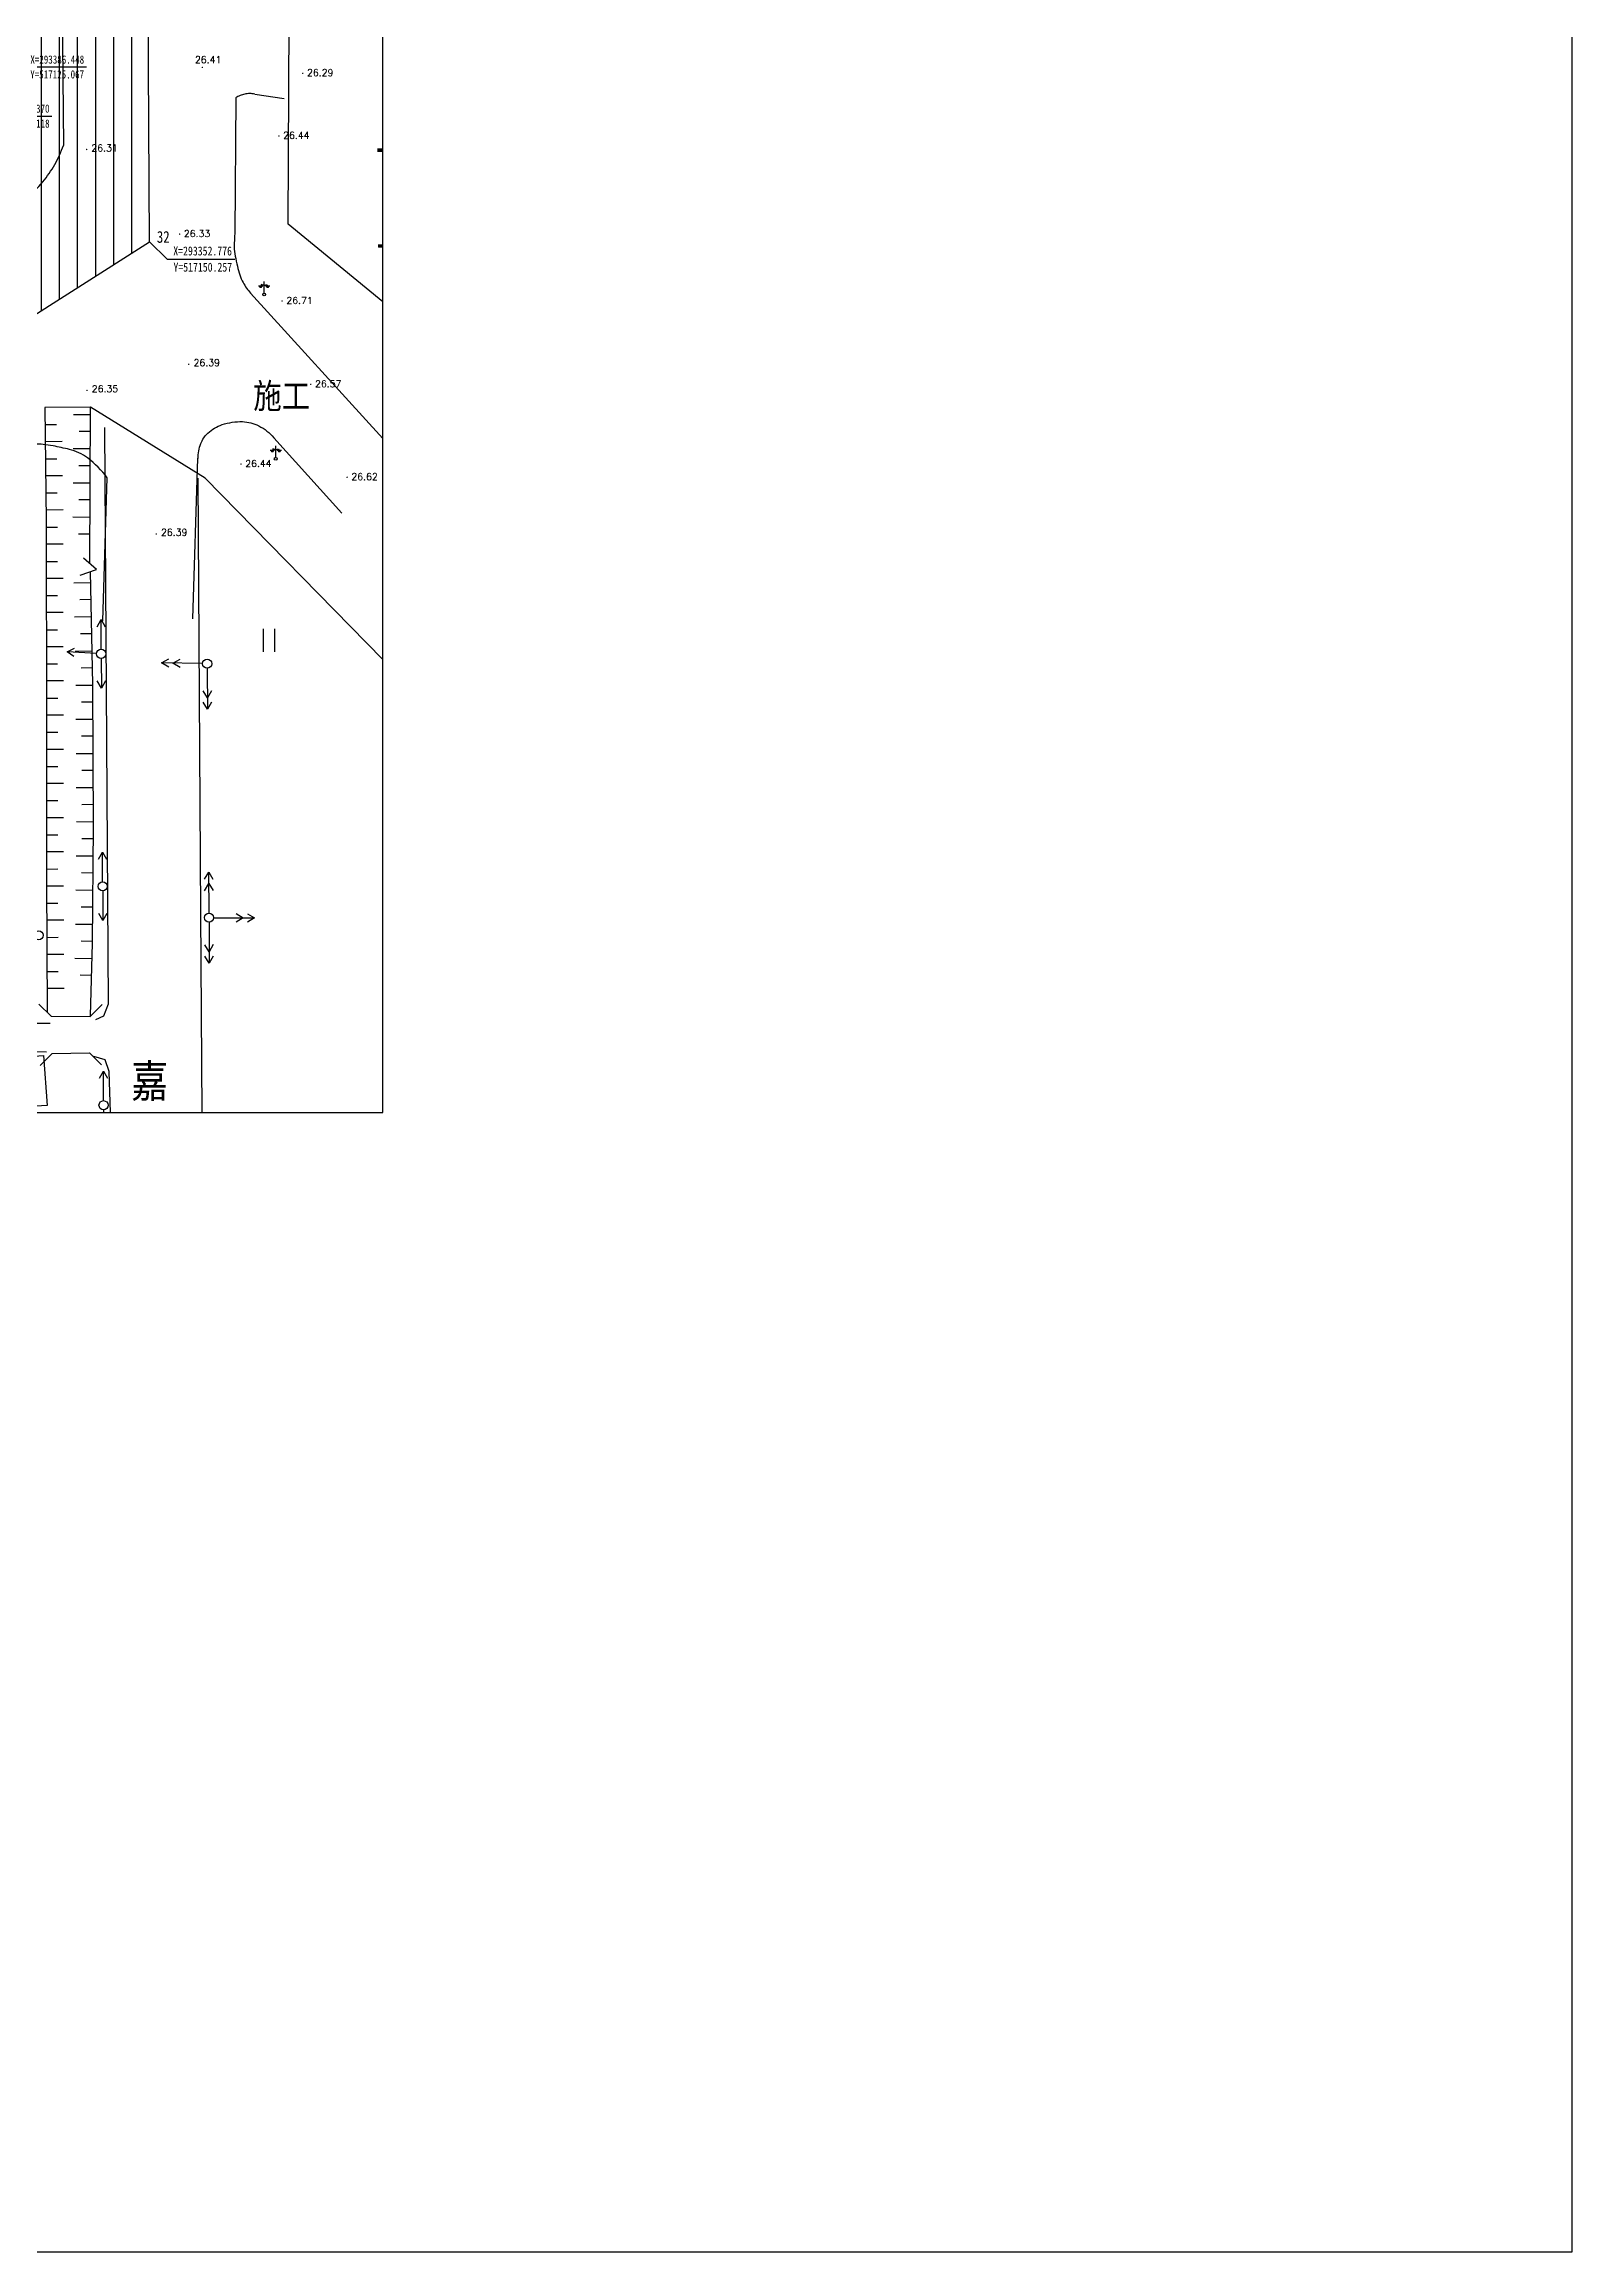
# Model space of a CAD drawing. Extents: x 1977 to 1034874806, y 3985 to 587211952.
# Drawn here: x 517131788 to 517400300, y 293000000 to 293387496 of the extents above; entities that cross this region are included whole.
import ezdxf
from ezdxf.xclip import XClip

# ---------------------------------------------------------------- set-up
doc = ezdxf.new("R2010")
doc.units = 0
doc.header["$LTSCALE"] = 10
doc.header["$MEASUREMENT"] = 0
doc.header["$XCLIPFRAME"] = 0
for name, color, linetype in [('M-用地 代征道路', 216, 'Continuous'), ('M-用地 代征道路坐标', 140, 'Continuous'), ('M-用地 地形图', 8, 'Continuous'), ('M-用地 红线坐标', 140, 'Continuous'), ('PUB_TEXT', 7, 'Continuous'), ('X-地形图$0$GCD', 1, 'Continuous'), ('X-地形图$0$GKSS', 4, 'Continuous'), ('X-地形图$0$JTSS', 3, 'Continuous')]:
    doc.layers.add(name, color=color, linetype=linetype)
doc.layers.add('X-总平面（删除标注）$0$04-不打印_辅助线', color=165, linetype='Continuous', plot=False)
doc.styles.add('-黑体', font='simhei.ttf', dxfattribs={"width": 0.8})
doc.styles.add('X-地形图$0$HZ', font='simplex.shx', dxfattribs={"bigfont": 'hztxt.shx'})
doc.styles.add('黑', font='simhei.ttf', dxfattribs={"width": 0.8})
doc.styles.add('黑体', font='simhei.ttf', dxfattribs={"width": 0.8})
doc.linetypes.add('X-地形图$0$B31', pattern='A,0,-1e-09,[149,symbolx.shx,S=0.125,R=0,X=0,Y=0],-1.5', length=1.5)

# ---------------------------------------------------------------- blocks, each defined once
blk = doc.blocks.new('X-地形图$0$BC119')
at = {"linetype": 'Continuous'}
blk.add_line((0.4, 0), (3, 0), dxfattribs=at)
at = {"linetype": 'Continuous', "const_width": 0.15}
blk.add_lwpolyline([(2.925, 0, 1), (3.075, 0, 1)], format="xyb", close=True, dxfattribs=at)
at = {"linetype": 'Continuous'}
blk.add_circle((0, 0), 0.4, dxfattribs=at)
blk = doc.blocks.new('X-地形图$0$BC118')
at = {"linetype": 'Continuous'}
blk.add_line((0.4, 0), (3, 0), dxfattribs=at)
blk.add_lwpolyline([(2.38, 0.36), (3, 0), (2.38, -0.36)])
blk.add_circle((0, 0), 0.4, dxfattribs=at)
blk = doc.blocks.new('X-地形图$0$BC060')
blk.add_lwpolyline([(-0.75, 1.3), (0, 0), (0.75, 1.3)])
blk = doc.blocks.new('X-地形图$0$BC117')
at = {"linetype": 'Continuous'}
blk.add_line((0.4, 0), (4, 0), dxfattribs=at)
for points in [[(2.37, 0.37), (3, 0), (2.37, -0.37)], [(3.37, 0.37), (4, 0), (3.37, -0.37)]]:
    blk.add_lwpolyline(points)
blk.add_circle((0, 0), 0.4, dxfattribs=at)
blk = doc.blocks.new('X-地形图$0$BC112')
for p, q in [((-0.49, -0.99), (-0.49, 1.01)), ((0.51, -0.99), (0.51, 1.01))]:
    blk.add_line(p, q)
blk = doc.blocks.new('X-地形图$0$BC028')
for p, q in [((-1.98, 3), (-0.49, 3)), ((-0.99, 3.5), (-1.19, 3)), ((0, 3.1), (-0.99, 3.5)), ((0, 0.5), (0, 4.5)), ((0, 3.1), (1, 3.5)), ((0.5, 3), (2, 3)), ((1, 3.5), (1.2, 3))]:
    blk.add_line(p, q)
blk.add_circle((0, 0), 0.5)
for centre in [(-1.19, 3), (1.25, 3)]:
    blk.add_arc(centre, 0.5, 179, 0)
blk = doc.blocks.new('X-地形图$0$BC200')
at = {"linetype": 'Continuous', "const_width": 0.25, "flags": 128}
blk.add_lwpolyline([(-0.125, 0, 1), (0.125, 0, 1)], format="xyb", close=True, dxfattribs=at)
blk = doc.blocks.new('X-地形图$0$A$C7BFD1BD2')
at = {"layer": 'X-地形图$0$GCD', "linetype": 'Continuous', "xscale": 0.5, "yscale": 0.5, "zscale": 0.5}
for p in [(-140.46, -366.59), (-122.82, -367.62), (-127.01, -378.62), (-144.44, -395.85), (-126.44, -407.59), (-121.41, -422.22), (-133.67, -436.21), (-115.03, -438.51)]:
    blk.add_blockref('X-地形图$0$BC200', p, dxfattribs=at)
at = {"layer": 'X-地形图$0$GCD', "linetype": 'Continuous', "xscale": 0.5000000000000001, "yscale": 0.5000000000000001, "zscale": 0.5000000000000001, "rotation": 12.41132923232411}
for p in [(-160.76, -380.99), (-142.82, -418.68), (-160.69, -423.28), (-148.54, -448.48)]:
    blk.add_blockref('X-地形图$0$BC200', p, dxfattribs=at)
at = {"layer": 'X-地形图$0$GCD', "linetype": 'Continuous', "style": 'X-地形图$0$HZ'}
for s, p in [('26.41', (-141.74, -365.84)), ('26.29', (-122.07, -368.12)), ('26.44', (-126.26, -379.12)), ('26.31', (-159.92, -381.32)), ('26.33', (-143.69, -396.35)), ('26.71', (-125.69, -408.09)), ('26.39', (-141.98, -419.01)), ('26.57', (-120.66, -422.72)), ('26.35', (-159.85, -423.6)), ('26.44', (-132.92, -436.71)), ('26.62', (-114.28, -439.01)), ('26.39', (-147.7, -448.8))]:
    blk.add_text(s, height=1.2, dxfattribs=at).set_placement(p)
blk = doc.blocks.new('dixingtu')
at = {"linetype": 'Continuous'}
for p, q in [((517131928, 293320716), (517133928, 293320738)), ((517136928, 293322510), (517139928, 293322497)), ((517139915, 293319497), (517137915, 293319506)), ((517134962, 293317750), (517131962, 293317716)), ((517136902, 293316510), (517139902, 293316497)), ((517131996, 293314716), (517133995, 293314739)), ((517135029, 293311750), (517132029, 293311716)), ((517139889, 293313497), (517137889, 293313506)), ((517132063, 293308716), (517134063, 293308739)), ((517136875, 293310510), (517139875, 293310497)), ((517139862, 293307497), (517137862, 293307506)), ((517135097, 293305750), (517132097, 293305717)), ((517136849, 293304510), (517139849, 293304497)), ((517132121, 293302717), (517134121, 293302720)), ((517135125, 293299721), (517132125, 293299717)), ((517139836, 293301497), (517137836, 293301506)), ((517132130, 293296717), (517134130, 293296720)), ((517135134, 293293721), (517132134, 293293717)), ((517136989, 293292955), (517139989, 293293011)), ((517132139, 293290717), (517134139, 293290720)), ((517140045, 293290012), (517138045, 293289974)), ((517135143, 293287721), (517132143, 293287717)), ((517132148, 293284717), (517134148, 293284720)), ((517137101, 293286956), (517140101, 293287012)), ((517135153, 293281721), (517132153, 293281717)), ((517137213, 293280957), (517140212, 293281013)), ((517140157, 293284013), (517138157, 293283975)), ((517132157, 293278717), (517134157, 293278720)), ((517140268, 293278014), (517138269, 293277977)), ((517135162, 293275721), (517132162, 293275717)), ((517132166, 293272717), (517134166, 293272720)), ((517137323, 293275000), (517140323, 293275014)), ((517135171, 293269721), (517132171, 293269717)), ((517137352, 293269000), (517140352, 293269014)), ((517140338, 293272014), (517138338, 293272005)), ((517132174, 293266717), (517134174, 293266719)), ((517140366, 293266014), (517138366, 293266005)), ((517135177, 293263720), (517132177, 293263717)), ((517137380, 293263000), (517140380, 293263014)), ((517132180, 293260717), (517134180, 293260719)), ((517135183, 293257720), (517132183, 293257717)), ((517137409, 293257000), (517140409, 293257015)), ((517140394, 293260014), (517138394, 293260005)), ((517132187, 293254717), (517134187, 293254719)), ((517140423, 293254015), (517138423, 293254005)), ((517135190, 293251720), (517132190, 293251717)), ((517137449, 293251042), (517140449, 293251015)), ((517132193, 293248717), (517134193, 293248719)), ((517135196, 293245720), (517132196, 293245717)), ((517140421, 293248015), (517138421, 293248033)), ((517132199, 293242717), (517134199, 293242719)), ((517137394, 293245042), (517140394, 293245015)), ((517140366, 293242015), (517138367, 293242033)), ((517135202, 293239720), (517132202, 293239717)), ((517137339, 293239042), (517140339, 293239015)), ((517132219, 293236717), (517134219, 293236726)), ((517135233, 293233731), (517132233, 293233717)), ((517140312, 293236015), (517138312, 293236033)), ((517132247, 293230717), (517134247, 293230726)), ((517137284, 293233043), (517140284, 293233015)), ((517140257, 293230015), (517138257, 293230034)), ((517135261, 293227731), (517132261, 293227717)), ((517137189, 293227090), (517140188, 293227016)), ((517132274, 293224717), (517134274, 293224726)), ((517140114, 293224017), (517138114, 293224066)), ((517130880, 293219010), (517132992, 293216880)), ((517135288, 293221731), (517132288, 293221717)), ((517139851, 293216851), (517141981, 293218963)), ((517132992, 293216880), (517139851, 293216851)), ((517131075, 293208231), (517133205, 293210344)), ((517133205, 293210344), (517139726, 293210450)), ((517139726, 293210450), (517141838, 293208320))]:
    blk.add_line(p, q, dxfattribs=at)
at = {"linetype": 'X-地形图$0$B31', "flags": 128}
for points in [[(517244729, 293295098), (517208468, 293325517), (517198703, 293336178), (517174646, 293355896), (517174790, 293391547)], [(517400000, 293052675), (517391710, 293064599), (517305230, 293156060), (517225022, 293245038), (517160055, 293311317), (517139934, 293323797)]]:
    blk.add_lwpolyline(points, dxfattribs=at)
at = {"linetype": 'Continuous', "const_width": 600, "flags": 128}
for points in [[(517190293, 293368886), (517400000, 293370428)], [(517190417, 293352079), (517400000, 293353620)], [(517191380, 293342265), (517331042, 293343469)]]:
    blk.add_lwpolyline(points, dxfattribs=at)
at = {"linetype": 'Continuous', "flags": 128}
for points in [[(517139813, 293296280), (517139934, 293323797), (517131894, 293323715)], [(517131894, 293323715), (517132119, 293303786), (517132172, 293268875), (517132201, 293240671), (517132307, 293217571)], [(517140835, 293216300), (517142265, 293216947), (517143058, 293219060), (517142430, 293320208)], [(517158789, 293311316), (517159234, 293235009)], [(517139939, 293216939), (517140254, 293229703), (517140441, 293250180), (517140323, 293275081), (517139953, 293294930)], [(517159234, 293235009), (517160605, 293000000)], [(517000000, 293215471), (517017836, 293215647), (517046697, 293216127), (517060939, 293215935), (517073058, 293215772), (517103538, 293215675), (517127567, 293215652), (517132850, 293215641)], [(517132181, 293210568), (517098352, 293210908), (517072952, 293210997), (517060385, 293210933), (517048515, 293210873), (517020679, 293211143), (517000000, 293210876)], [(517000000, 293066180), (517005829, 293068688), (517007126, 293069157), (517028564, 293076914), (517032644, 293078239), (517039062, 293079551), (517082899, 293088024), (517099397, 293091340), (517115176, 293093953), (517128616, 293096389), (517136658, 293097719), (517140477, 293098488), (517142272, 293099941), (517143885, 293103225), (517144167, 293123088), (517143920, 293158556), (517143900, 293187315), (517143194, 293207185), (517142480, 293209195), (517140509, 293209798)]]:
    blk.add_lwpolyline(points, dxfattribs=at)
blk.add_lwpolyline([(517105981, 293199413), (517105340, 293208027), (517131677, 293209985), (517132329, 293201224), (517130319, 293201070), (517130341, 293200580), (517122762, 293199946), (517122526, 293202740), (517117930, 293202353), (517118099, 293200353)], close=True, dxfattribs=at)
at = {"linetype": 'Continuous'}
blk.add_lwpolyline([(517190000, 293200000), (517210000, 293200000)], dxfattribs=at)
at = {"layer": 'X-地形图$0$JTSS', "linetype": 'Continuous', "flags": 128}
for points in [[(517133864, 293506177), (517135192, 293369729)], [(517168027, 293343781), (517192765, 293316609)], [(517172114, 293318416), (517184045, 293305190)], [(517157867, 293286657), (517158751, 293314844)]]:
    blk.add_lwpolyline(points, dxfattribs=at)
at = {"layer": 'X-地形图$0$JTSS', "linetype": 'Continuous'}
for points in [[(517165431, 293378076), (517165261, 293354324)], [(517168771, 293378725), (517173948, 293377955)], [(517142086, 293286261), (517142862, 293311392)]]:
    blk.add_lwpolyline(points, dxfattribs=at)
for points in [[(517168771, 293378725, 0.0516325), (517167884, 293378822, 0.0516325), (517166995, 293378734, 0.0493215), (517166181, 293378483, 0.0493215), (517165431, 293378076)], [(517165261, 293354324, 0.0298304), (517165155, 293351918, 0.0440278), (517165323, 293350293, 0.0110309), (517165707, 293348523, 0.0124939), (517166120, 293346978, 0.0631904), (517166696, 293345657, 0.0394902), (517168027, 293343781)], [(517142862, 293311392, 0.0726009), (517139410, 293314858, 0.1012312), (517136221, 293316362, 0.0122301), (517133365, 293316983, 0.0201423), (517131609, 293317248, 0.0353071), (517130155, 293317304, 0.0240048), (517128021, 293317134)]]:
    blk.add_lwpolyline(points, format="xyb", dxfattribs=at)
at = {"layer": 'X-地形图$0$JTSS', "linetype": 'Continuous', "flags": 128}
for points in [[(517124706, 293357844, 0.0517939), (517128415, 293360226, 0.0517939), (517131556, 293363319, 0.043432), (517133653, 293366366, 0.043432), (517135192, 293369729)], [(517158796, 293314771, -0.093082), (517159282, 293317392, -0.1130805), (517160515, 293319217, -0.1082204), (517163041, 293320717, -0.087855), (517166607, 293321238, -0.1112844), (517169473, 293320500, -0.0976188), (517172114, 293318416)]]:
    blk.add_lwpolyline(points, format="xyb", dxfattribs=at)
at = {"linetype": 'Continuous'}
for name, p, xscale, yscale, zscale in [('X-地形图$0$A$C7BFD1BD2', (517300000, 293750000), 1000, 1000, 1000), ('X-地形图$0$BC112', (517171242, 293282841), 2000, 2000, 2000)]:
    blk.add_blockref(name, p, dxfattribs=dict(at, xscale=xscale, yscale=yscale, zscale=zscale))
for name, p, xscale, yscale, zscale, rotation in [('X-地形图$0$BC060', (517140960, 293295269), 1999.999999996972, 1999.999999996972, 1999.999999996972, 78.61089922755603), ('X-地形图$0$BC118', (517141802, 293280487), 1999.999999990466, 1999.999999990466, 1999.999999990466, 90.16097559757269), ('X-地形图$0$BC118', (517141802, 293280487), 1999.999999996205, 1999.999999996205, 1999.999999996205, 176.7454574483074), ('X-地形图$0$BC118', (517141802, 293280487), 2000.000000024341, 2000.000000024341, 2000.000000024341, 270.3650078682203), ('X-地形图$0$BC117', (517160398, 293278747), 2000.000000024026, 2000.000000024026, 2000.000000024026, 178.9651043656848), ('X-地形图$0$BC117', (517160398, 293278747), 1999.999999980622, 1999.999999980622, 1999.999999980622, 270.4349337980763), ('X-地形图$0$BC118', (517142062, 293239675), 2000.000000024341, 2000.000000024341, 2000.000000024341, 90.36500786822036), ('X-地形图$0$BC117', (517160737, 293234177), 1999.999999980621, 1999.999999980621, 1999.999999980621, 90.4349337980762), ('X-地形图$0$BC118', (517142062, 293239675), 2000.000000002953, 2000.000000002953, 2000.000000002953, 270.2281856440741), ('X-地形图$0$BC117', (517160737, 293234177), 1999.999999978777, 1999.999999978777, 1999.999999978777, 359.6492109087179), ('X-地形图$0$BC117', (517160737, 293234177), 2000.000000021408, 2000.000000021408, 2000.000000021408, 270.0531764854374), ('X-地形图$0$BC119', (517130819, 293231083), 1999.999999975938, 1999.999999975938, 1999.999999975938, 236.1361613809156), ('X-地形图$0$BC118', (517142215, 293201258), 2000.000000002953, 2000.000000002953, 2000.000000002953, 90.2281856440741), ('X-地形图$0$BC118', (517142215, 293201258), 1999.999999976427, 1999.999999976427, 1999.999999976427, 270.3098597055593)]:
    blk.add_blockref(name, p, dxfattribs=dict(at, xscale=xscale, yscale=yscale, zscale=zscale, rotation=rotation))
at = {"layer": 'X-地形图$0$GKSS', "linetype": 'Continuous', "xscale": 500, "yscale": 500, "zscale": 500}
for p in [(517170395, 293343567), (517172441, 293314722)]:
    blk.add_blockref('X-地形图$0$BC028', p, dxfattribs=at)
at = {"linetype": 'Continuous', "style": 'X-地形图$0$HZ'}
for s, height, p in [('施工', 5000, (517168487, 293323072)), ('嘉', 6500, (517147062, 293202009))]:
    blk.add_text(s, height=height, dxfattribs=at).set_placement(p)

msp = doc.modelspace()

# ---------------------------------------------------------------- hatches: boundary and pattern name
at = {"layer": 'M-用地 代征道路', "linetype": 'Continuous'}
h = msp.add_hatch(dxfattribs=at)
h.set_pattern_fill('ANSI31', color=256, scale=2000, angle=45)
h.set_pattern_definition([(90, (5e-07, -9e-07), (-3175, 7e-13), [])])
h.paths.add_polyline_path([(516805773, 293547166), (516819249, 293553749), (516833059, 293559601), (516850264, 293570958, -0.0374849066), (516891830, 293580614, -0.0374860606), (516934373, 293583957), (517108952, 293584561), (517129064, 293564630), (517129758, 293441475), (517124870, 293421447), (517125067, 293386448), (517120118, 293377370), (517113257, 293364786), (516977085, 293278102), (516956377, 293282701), (516937582, 293312227), (516922624, 293326413), (516799129, 293520414), (516801840, 293531330)], flags=16)
edge = h.paths.add_edge_path()
edge.add_line((517148867, 293599699), (516934315.329, 293598955.98))
edge.add_arc((516935357.134, 293298946.875), 300010.915, 90.19896327, 106.33801982)
edge.add_arc((516935363.791, 293298956.272), 300003.769, 106.33974463, 122.48004836)
edge.add_line((516774260, 293552033), (516760762, 293543441))
edge.add_line((516760762, 293543441), (516959452, 293231315))
edge.add_line((516959452, 293231315), (517150257, 293352776))
edge.add_line((517150257, 293352776), (517148867, 293599699))
h.paths.add_polyline_path([(516983988, 293276570), (516977085, 293278102), (517113257, 293364786), (517108308, 293355708), (517078783, 293336913), (517064596, 293321955), (517033070, 293301887), (517013514, 293295365)])

# ---------------------------------------------------------------- linework, layer by layer
at = {"layer": 'M-用地 代征道路坐标'}
for p, q in [((517150257, 293352776), (517153374.157, 293349781.277)), ((517153374.157, 293349781.277), (517165273.094, 293349781.277))]:
    msp.add_line(p, q, dxfattribs=at)
at = {"layer": 'M-用地 代征道路坐标', "color": 216, "linetype": 'Continuous'}
msp.add_lwpolyline([(516774260, 293552033), (516760762, 293543441), (516959452, 293231315), (517150257, 293352776), (517148867, 293599699), (516934321, 293598956, 0.0705413025), (516850963, 293586843, 0.0705420223), (516774260, 293552033)], format="xyb", close=True, dxfattribs=at)
at = {"layer": 'M-用地 红线坐标'}
for p, q in [((517128362.841, 293383500), (517139241.609, 293383500)), ((517122300.855, 293374878.285), (517133165.328, 293374878.285))]:
    msp.add_line(p, q, dxfattribs=at)
at = {"layer": 'X-总平面（删除标注）$0$04-不打印_辅助线'}
for points in [[(516400000.068, 292999999.894), (517400000.068, 292999999.894), (517400000.068, 293799999.894), (516400000.068, 293799999.894)], [(517191244.798, 293692605.751), (516448445.511, 293692599.751), (516448445.511, 293199993.894), (517191244.798, 293199999.894)]]:
    msp.add_lwpolyline(points, close=True, dxfattribs=at)

# ---------------------------------------------------------------- block references
at = {"layer": 'M-用地 地形图'}
ref = msp.add_blockref('dixingtu', (0.068, -0.106), dxfattribs=at)
XClip(ref).set_block_clipping_path([(516546032.4072857499, 293199999.9999999404), (517191244.7300934196, 293692600.7206964493)])

# ---------------------------------------------------------------- texts
at = {"layer": 'M-用地 红线坐标', "color": 140, "style": '-黑体', "width": 0.8}
for s, p in [('X=293386.448', (517129371.313, 293384077.5)), ('Y=517125.067', (517129351.82, 293381468.597)), ('Y=517120.118', (517123295.032, 293372846.882)), ('X=293377.370', (517123288.535, 293375463.907))]:
    msp.add_text(s, height=1445.78059, dxfattribs=at).set_placement(p)
at = {"layer": 'M-用地 红线坐标', "style": '黑', "width": 0.8}
msp.add_text('32', height=2065.4008, dxfattribs=at).set_placement((517151573.635, 293352637.132))
at = {"layer": 'PUB_TEXT', "style": '黑体', "width": 0.8}
for s, p in [('X=293352.776', (517154455.879, 293350411.277)), ('Y=517150.257', (517154484.233, 293347565.201))]:
    msp.add_text(s, height=1577.21519, dxfattribs=at).set_placement(p)

doc.saveas('drawing.dxf')
